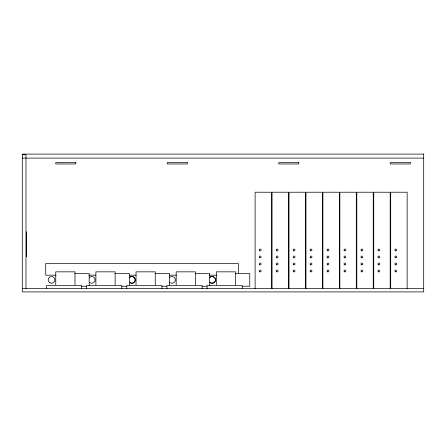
<?xml version="1.0" encoding="UTF-8"?>
<svg xmlns="http://www.w3.org/2000/svg" width="446" height="446" viewBox="0 0 446 446"><rect width="100%" height="100%" fill="white"/><g stroke="black" fill="none" stroke-linecap="round" stroke-linejoin="round"><path stroke-width="0.67" d="M22.3 154.762L25.98 154.762L25.98 288.562M22.3 158.107L423.7 158.107M74.833 273.51L89.2 273.51L89.2 285.591M114.973 273.51L129.34 273.51L129.34 285.591M155.113 273.51L169.48 273.51L169.48 285.591M195.253 273.51L209.62 273.51L209.62 285.591M235.393 273.51L249.76 273.51L249.76 286.22L242.234 286.22M56.146 275.182L45.715 275.182L45.715 263.475L238.387 263.475L238.387 272.98M88.838 275.182L95.795 275.182M129.184 275.182L136.136 275.182M169.525 275.182L176.482 275.182M209.174 275.182L216.823 275.182M81.674 286.22L86.463 286.22M121.814 286.22L126.603 286.22M161.954 286.22L166.743 286.22M202.094 286.22L206.883 286.22M22.3 288.562L423.7 288.562M407.142 288.562L407.142 192.226L390.696 192.226L390.696 288.562M390.194 288.562L390.194 192.226L373.748 192.226L373.748 288.562M373.246 288.562L373.246 192.226L356.8 192.226L356.8 288.562M356.298 288.562L356.298 192.226L339.852 192.226L339.852 288.562M339.35 288.562L339.35 192.226L322.904 192.226L322.904 288.562M322.402 288.562L322.402 192.226L305.956 192.226L305.956 288.562M305.454 288.562L305.454 192.226L289.008 192.226L289.008 288.562M288.506 288.562L288.506 192.226L272.06 192.226L272.06 288.562M271.558 288.562L271.558 192.226L255.112 192.226L255.112 288.562M242.234 288.562L242.234 285.552L207.111 285.552L207.111 288.562M235.544 284.871L235.544 271.837L216.31 271.837L216.31 284.871M202.094 288.562L202.094 285.552L166.971 285.552L166.971 288.562M195.404 284.871L195.404 271.837L176.17 271.837L176.17 284.871M161.954 288.562L161.954 285.552L126.831 285.552L126.831 288.562M155.264 284.871L155.264 271.837L136.03 271.837L136.03 284.871M121.814 288.562L121.814 285.552L86.691 285.552L86.691 288.562M115.124 284.871L115.124 271.837L95.89 271.837L95.89 284.871M81.674 288.562L81.674 285.552L46.551 285.552L46.551 288.562M74.984 284.871L74.984 271.837L55.75 271.837L55.75 284.871M26.648 231.697L26.648 256.785M169.625 277.501A3.345 3.345 0 0 1 174.353 277.501A3.345 3.345 0 0 1 174.353 282.229A3.345 3.345 0 0 1 169.625 282.229M89.345 277.501A3.345 3.345 0 0 1 94.073 277.501A3.345 3.345 0 0 1 94.073 282.229A3.345 3.345 0 0 1 89.345 282.229M423.7 154.093L22.3 154.093L22.3 291.907L423.7 291.907L423.7 154.093M75.82 162.623L55.75 162.623L55.75 163.961L75.82 163.961L75.82 162.623M187.32 162.623L167.25 162.623L167.25 163.961L187.32 163.961L187.32 162.623M298.82 162.623L278.75 162.623L278.75 163.961L298.82 163.961L298.82 162.623M410.32 162.623L390.25 162.623L390.25 163.961L410.32 163.961L410.32 162.623M214.493 277.501A3.345 3.345 0 0 0 209.765 277.501A3.345 3.345 0 0 1 214.493 277.501A3.345 3.345 0 0 1 214.493 282.229A3.345 3.345 0 0 1 209.765 282.229A3.345 3.345 0 0 0 214.493 282.229A3.345 3.345 0 0 0 214.493 277.501M134.213 277.501A3.345 3.345 0 0 0 129.485 277.501A3.345 3.345 0 0 1 134.213 277.501A3.345 3.345 0 0 1 134.213 282.229A3.345 3.345 0 0 1 129.485 282.229A3.345 3.345 0 0 0 134.213 282.229A3.345 3.345 0 0 0 134.213 277.501M49.896 282.764A3.345 3.345 0 0 0 54.914 279.865A3.345 3.345 0 0 0 49.896 276.966A3.345 3.345 0 0 0 49.896 282.764M395.318 250.724A0.92 0.92 0 0 0 396.7 249.927A0.92 0.92 0 0 0 395.318 249.13A0.92 0.92 0 0 0 395.318 250.724M395.318 257.749A0.92 0.92 0 0 0 396.7 256.952A0.92 0.92 0 0 0 395.318 256.155A0.92 0.92 0 0 0 395.318 257.749M395.318 264.773A0.92 0.92 0 0 0 396.7 263.976A0.92 0.92 0 0 0 395.318 263.179A0.92 0.92 0 0 0 395.318 264.773M395.318 271.798A0.92 0.92 0 0 0 396.7 271.001A0.92 0.92 0 0 0 395.318 270.204A0.92 0.92 0 0 0 395.318 271.798M378.37 250.724A0.92 0.92 0 0 0 379.752 249.927A0.92 0.92 0 0 0 378.37 249.13A0.92 0.92 0 0 0 378.37 250.724M378.37 257.749A0.92 0.92 0 0 0 379.752 256.952A0.92 0.92 0 0 0 378.37 256.155A0.92 0.92 0 0 0 378.37 257.749M378.37 264.773A0.92 0.92 0 0 0 379.752 263.976A0.92 0.92 0 0 0 378.37 263.179A0.92 0.92 0 0 0 378.37 264.773M378.37 271.798A0.92 0.92 0 0 0 379.752 271.001A0.92 0.92 0 0 0 378.37 270.204A0.92 0.92 0 0 0 378.37 271.798M361.422 250.724A0.92 0.92 0 0 0 362.804 249.927A0.92 0.92 0 0 0 361.422 249.13A0.92 0.92 0 0 0 361.422 250.724M361.422 257.749A0.92 0.92 0 0 0 362.804 256.952A0.92 0.92 0 0 0 361.422 256.155A0.92 0.92 0 0 0 361.422 257.749M361.422 264.773A0.92 0.92 0 0 0 362.804 263.976A0.92 0.92 0 0 0 361.422 263.179A0.92 0.92 0 0 0 361.422 264.773M361.422 271.798A0.92 0.92 0 0 0 362.804 271.001A0.92 0.92 0 0 0 361.422 270.204A0.92 0.92 0 0 0 361.422 271.798M344.474 250.724A0.92 0.92 0 0 0 345.856 249.927A0.92 0.92 0 0 0 344.474 249.13A0.92 0.92 0 0 0 344.474 250.724M344.474 257.749A0.92 0.92 0 0 0 345.856 256.952A0.92 0.92 0 0 0 344.474 256.155A0.92 0.92 0 0 0 344.474 257.749M344.474 264.773A0.92 0.92 0 0 0 345.856 263.976A0.92 0.92 0 0 0 344.474 263.179A0.92 0.92 0 0 0 344.474 264.773M344.474 271.798A0.92 0.92 0 0 0 345.856 271.001A0.92 0.92 0 0 0 344.474 270.204A0.92 0.92 0 0 0 344.474 271.798M327.526 250.724A0.92 0.92 0 0 0 328.908 249.927A0.92 0.92 0 0 0 327.526 249.13A0.92 0.92 0 0 0 327.526 250.724M327.526 257.749A0.92 0.92 0 0 0 328.908 256.952A0.92 0.92 0 0 0 327.526 256.155A0.92 0.92 0 0 0 327.526 257.749M327.526 264.773A0.92 0.92 0 0 0 328.908 263.976A0.92 0.92 0 0 0 327.526 263.179A0.92 0.92 0 0 0 327.526 264.773M327.526 271.798A0.92 0.92 0 0 0 328.908 271.001A0.92 0.92 0 0 0 327.526 270.204A0.92 0.92 0 0 0 327.526 271.798M310.578 250.724A0.92 0.92 0 0 0 311.96 249.927A0.92 0.92 0 0 0 310.578 249.13A0.92 0.92 0 0 0 310.578 250.724M310.578 257.749A0.92 0.92 0 0 0 311.96 256.952A0.92 0.92 0 0 0 310.578 256.155A0.92 0.92 0 0 0 310.578 257.749M310.578 264.773A0.92 0.92 0 0 0 311.96 263.976A0.92 0.92 0 0 0 310.578 263.179A0.92 0.92 0 0 0 310.578 264.773M310.578 271.798A0.92 0.92 0 0 0 311.96 271.001A0.92 0.92 0 0 0 310.578 270.204A0.92 0.92 0 0 0 310.578 271.798M293.63 250.724A0.92 0.92 0 0 0 295.012 249.927A0.92 0.92 0 0 0 293.63 249.13A0.92 0.92 0 0 0 293.63 250.724M293.63 257.749A0.92 0.92 0 0 0 295.012 256.952A0.92 0.92 0 0 0 293.63 256.155A0.92 0.92 0 0 0 293.63 257.749M293.63 264.773A0.92 0.92 0 0 0 295.012 263.976A0.92 0.92 0 0 0 293.63 263.179A0.92 0.92 0 0 0 293.63 264.773M293.63 271.798A0.92 0.92 0 0 0 295.012 271.001A0.92 0.92 0 0 0 293.63 270.204A0.92 0.92 0 0 0 293.63 271.798M276.682 250.724A0.92 0.92 0 0 0 278.064 249.927A0.92 0.92 0 0 0 276.682 249.13A0.92 0.92 0 0 0 276.682 250.724M276.682 257.749A0.92 0.92 0 0 0 278.064 256.952A0.92 0.92 0 0 0 276.682 256.155A0.92 0.92 0 0 0 276.682 257.749M276.682 264.773A0.92 0.92 0 0 0 278.064 263.976A0.92 0.92 0 0 0 276.682 263.179A0.92 0.92 0 0 0 276.682 264.773M276.682 271.798A0.92 0.92 0 0 0 278.064 271.001A0.92 0.92 0 0 0 276.682 270.204A0.92 0.92 0 0 0 276.682 271.798M259.734 250.724A0.92 0.92 0 0 0 261.116 249.927A0.92 0.92 0 0 0 259.734 249.13A0.92 0.92 0 0 0 259.734 250.724M259.734 257.749A0.92 0.92 0 0 0 261.116 256.952A0.92 0.92 0 0 0 259.734 256.155A0.92 0.92 0 0 0 259.734 257.749M259.734 264.773A0.92 0.92 0 0 0 261.116 263.976A0.92 0.92 0 0 0 259.734 263.179A0.92 0.92 0 0 0 259.734 264.773M259.734 271.798A0.92 0.92 0 0 0 261.116 271.001A0.92 0.92 0 0 0 259.734 270.204A0.92 0.92 0 0 0 259.734 271.798"/></g></svg>
